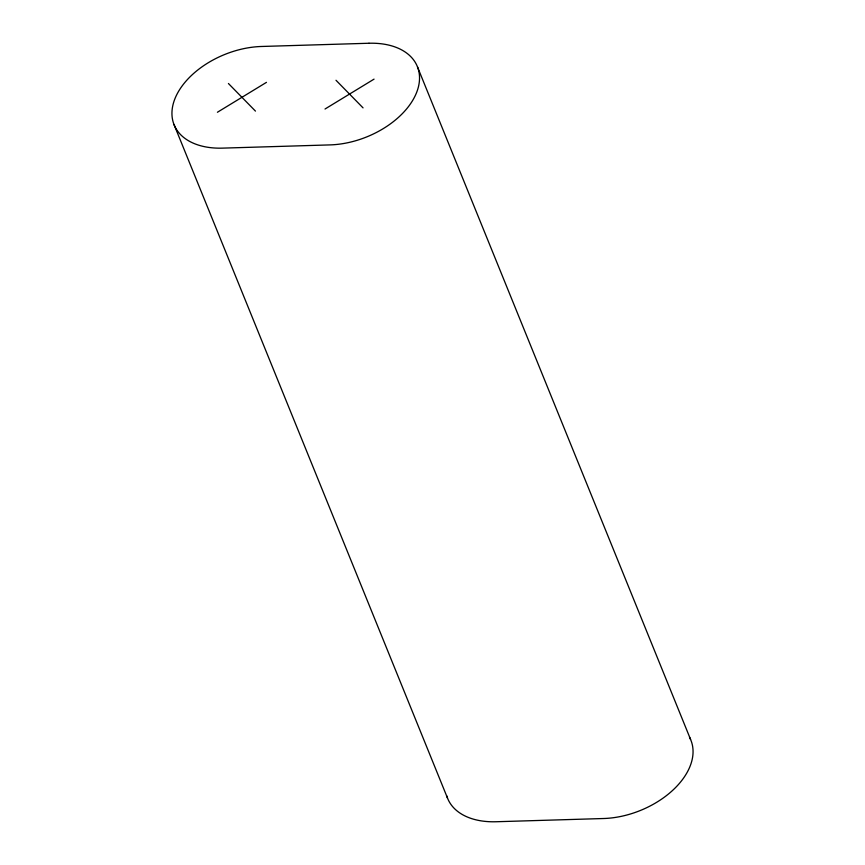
<?xml version="1.0" encoding="UTF-8"?>
<svg xmlns="http://www.w3.org/2000/svg" width="865" height="865" viewBox="0 0 865 865"><rect width="100%" height="100%" fill="white"/><g stroke="black" fill="none" stroke-linecap="round" stroke-linejoin="round"><path stroke-width="1.3" d="M217.418 112.255L266.463 82.359M325.013 109.022L374.058 79.126M336.009 80.272L363.051 107.876M228.425 83.505L255.456 111.109M417.492 66.919L691.016 740.527A73.19 46.159 -22.1 0 1 603.608 818.517L496.013 821.75A73.19 46.159 -22.1 0 1 446.729 795.811M173.984 124.474L447.508 798.081M689.502 737.25A73.19 46.159 -22.1 0 1 690.562 739.424M368.987 43.25L261.392 46.483A73.19 46.159 -22.1 0 0 174.698 99.324A73.19 46.159 -22.1 0 0 222.489 148.131L330.073 144.898A73.19 46.159 -22.1 0 0 416.779 92.058A73.19 46.159 -22.1 0 0 368.987 43.25"/></g></svg>
